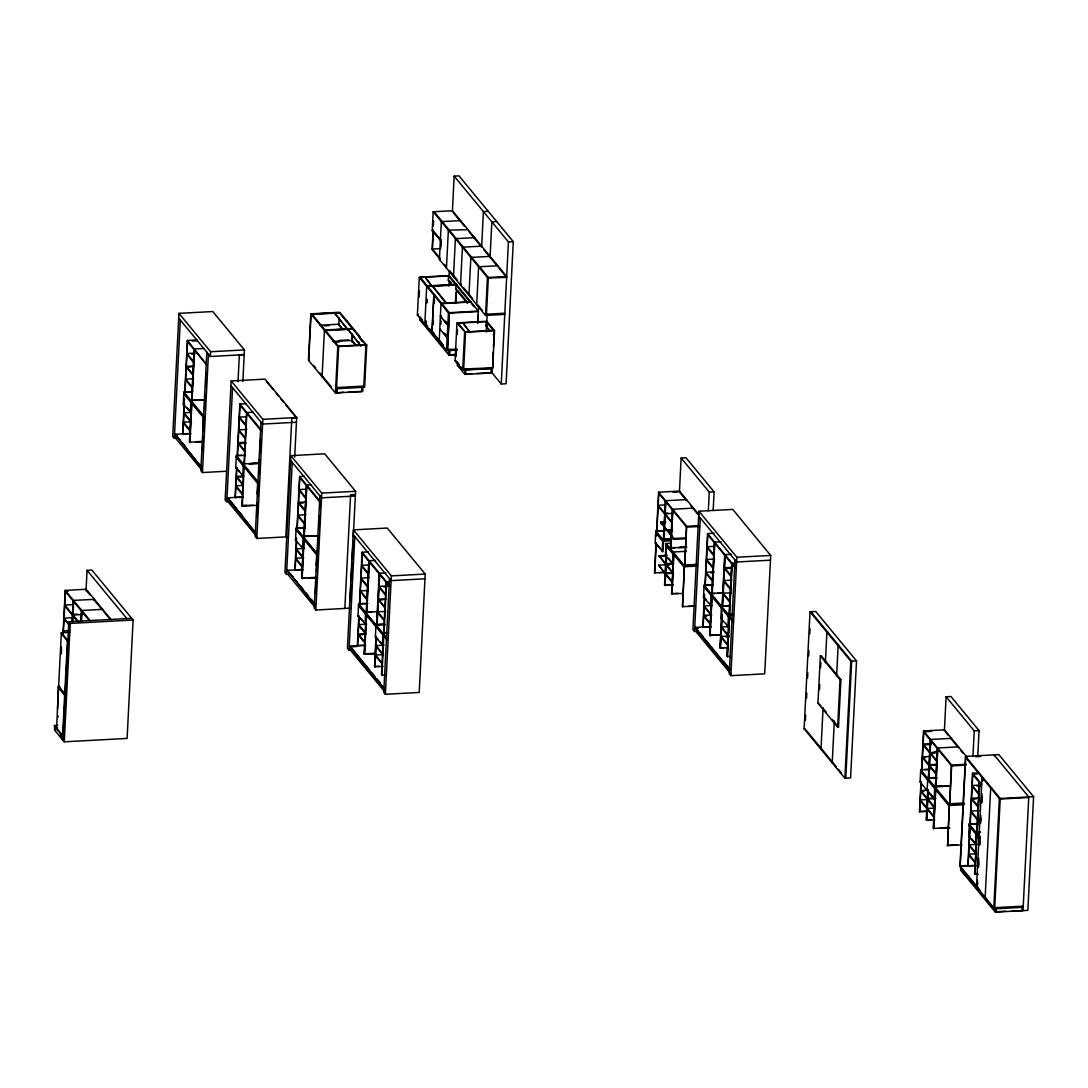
<?xml version="1.0" encoding="UTF-8"?>
<svg xmlns="http://www.w3.org/2000/svg" width="1088" height="1088" viewBox="0 0 1088 1088"><rect width="100%" height="100%" fill="white"/><g stroke="black" fill="none" stroke-linecap="round" stroke-linejoin="round"><path stroke-width="1.5" d="M57.759 725.315L54.441 725.492L54.4 726.349L62.587 736.263M54.658 726.662L54.482 729.966L62.41 739.582L67.456 640.125L61.377 632.767L69.822 632.305M54.903 726.961L54.74 730.279L55.61 730.225M58.602 686.637L61.377 632.767M61.173 653.113L61.472 647.17M58.14 716.91L58.181 716.067M61.336 653.915L61.513 650.515M63.022 633.651L65.212 590.403L86.102 589.274L111.085 619.562M63.281 633.964L65.43 591.573M62.166 739.282L62.329 735.964M131.689 618.324L68.843 621.71L62.846 740.112L64.26 741.812L127.106 738.426L133.103 620.024L91.895 570.071L87.054 570.33L86.02 590.634M64.165 725.315L64.763 713.606M65.266 703.569L65.688 695.205L64.654 695.259L58.33 687.589M66.382 681.618L66.898 671.446M67.415 661.273L68.014 649.4M64.26 741.812L70.258 623.41L68.843 621.71M72.121 621.275L73.154 600.93M72.379 621.588L73.454 600.386L94.425 599.366L94.37 600.222M73.494 601.351L73.535 600.494M72.638 621.901L73.671 601.555M80.879 621.098L81.396 610.912M81.138 621.411L81.777 610.477L102.653 609.348L102.612 610.205M81.382 621.71L81.899 611.538M94.289 600.114L94.33 599.27M242.842 381.602L244.446 349.914L212.772 311.535L178.935 313.358L172.706 436.506L174.311 438.464L180.322 320.062M175.018 434.262L201.47 467.242L175.018 434.262L188.428 433.541M202.273 470.506L175.766 438.382L175.93 435.064M176.705 435.023L176.542 438.342L175.766 438.382M176.746 435.078L176.324 438.083M187.163 407.864L191.189 412.733L183.287 404.26L183.899 392.034L192.807 391.558M184.457 398.249L182.648 433.854L190.93 433.731M197.023 339.946L187.381 340.462L184.77 391.993L191.447 391.952M182.906 434.166L184.43 404.042M185.028 392.292L187.585 341.618M190.318 412.774L190.93 400.561L204.653 399.813M190.958 411.944L189.421 442.068L202.735 441.932M204.857 400.058L191.542 400.207L194.113 349.534M189.679 442.381L191.719 402.22M191.801 400.506L194.412 348.976L204.054 348.459M189.883 442.626L191.923 402.465M192.005 400.751L194.575 350.078M206.815 352.186L200.818 470.587L202.436 472.546L226.127 471.267M202.463 450.772L202.939 437.131M203.483 430.685L203.959 417.058M204.585 408.83L205.074 395.08M205.7 386.879L206.176 373.116M202.722 451.071L202.885 447.726M203.728 430.998L203.905 427.652M204.843 409.142L205.102 404.07M205.958 387.178L206.203 382.119M202.436 472.546L208.434 354.144M244.202 354.661L210.365 356.483L210.596 351.737L178.935 313.358M294.685 457.028L296.684 417.506L265.023 379.127L231.173 380.963L225.148 500.072L226.766 502.03L232.56 387.654M227.46 497.842L255.843 533.147L227.46 497.842L243.127 496.998M256.646 536.411L228.208 501.949L228.385 498.644L229.146 498.59M238 381.874L239.374 354.77L244.202 354.511M243.63 476.299L235.729 467.826L236.341 455.6L242.039 455.301M236.626 467.31L235.09 497.42L243.386 497.298M246.255 403.689L239.822 404.029L237.211 455.559L245.494 455.437M235.348 497.733L236.871 467.609M237.47 455.858L240.04 405.185M242.76 476.34L243.372 464.127M256.782 505.417L241.876 505.634L243.399 475.524M243.739 468.819L243.902 465.474M246.554 413.1L243.998 463.774L258.903 463.542M242.325 506.192L244.161 465.786L243.277 465.922M244.446 464.331L246.854 412.556L253.286 412.202M260.984 422.117L255.19 536.493L256.809 538.451L287.259 536.806M256.632 516.419L257.312 503.037M257.652 496.346L257.815 493M257.992 489.654L258.318 482.963M258.754 474.49L259.529 459.286M259.869 452.54L260.549 439.022M256.836 516.664L257.339 506.627M258.142 490.742L258.373 486.268M259.039 473.049L259.474 464.603M260.073 452.785L260.576 442.639M257.081 516.977L257.339 511.958M259.298 473.362L259.461 469.975M260.413 451.398L260.576 448.025M256.809 538.451L262.847 419.342L231.173 380.963M285.818 536.887L291.815 418.336L296.657 418.078L285.926 405.076M353.274 536.914L355.586 491.286L324.686 453.818L290.85 455.654L284.934 572.533L286.538 574.491L292.223 462.346M287.246 570.302L314.867 604.697L287.246 570.302L301.308 569.541M301.403 546.326L303.402 548.76L295.514 540.287L296.126 528.074L305.034 527.585M296.494 538.098L294.875 569.894L303.158 569.758M304.422 476.231L299.608 476.49L296.997 528.02L305.279 527.898M295.134 570.194L296.575 541.742M297.255 528.333L299.812 477.659M336.518 388.729L363.773 387.26L365.922 345.018L338.953 312.324L310.814 313.847L308.462 360.264L335.43 392.945L362.698 391.476L362.916 387.314M302.532 548.814L303.158 536.588L316.88 535.854M303.185 547.985L301.648 578.109L316.567 577.878M318.689 536.017L303.77 536.234L306.34 485.561M303.946 538.247L301.906 578.408L305.116 578.245M304.028 536.547L306.639 485.017L311.454 484.758M302.11 578.653L304.15 538.492M304.232 536.792L306.802 486.118M319.899 495.883L314.214 608.042L315.833 610.001L349.67 608.178M315.398 592.987L316.078 579.605M316.499 571.241L317.179 557.845M317.519 551.113L318.199 537.594M318.634 529.149L319.314 515.63M319.75 507.185L320.008 502.126M315.602 593.232L316.023 584.868M316.703 571.486L317.166 562.278M317.723 551.358L318.24 541.212M318.838 529.394L319.355 519.262M319.954 507.43L320.253 501.514L299.608 476.49M315.86 593.545L316.023 590.199M316.962 571.785L317.125 568.439M317.982 551.657L318.226 546.598M319.083 529.693L319.342 524.634M320.198 507.742L320.457 502.67L299.567 477.346M315.833 610.001L321.749 493.109L290.85 455.654M335.43 392.945L337.783 346.528L310.814 313.847M339.211 317.914L338.844 325.067L342.054 328.957M336.301 392.904L338.654 346.487L311.943 314.106M352.267 329.378L352.308 328.522L325.04 329.99M351.968 340.653L352.226 335.444M352.145 342.38L352.566 334.098M344.842 608.437L350.594 494.768L355.422 494.51M358.85 345.508L358.986 341.986M389.518 578.666L383.751 692.335L385.37 694.294L419.206 692.458L425.204 574.056L387.246 528.047L353.41 529.87L347.412 648.271L349.03 650.23L352.417 650.053M350.01 601.474L350.88 584.419M351.043 581.033L351.995 562.36M352.158 558.974L353.056 541.212M349.03 650.23L354.783 536.561M349.724 646.041L384.404 688.99L349.683 646.898L349.724 646.041L365.391 645.198M359.271 337.117L366.738 345.059L364.616 387.029L363.746 387.07M365.894 624.498L357.993 616.026L358.605 603.813L367.513 603.323M358.795 617.182L357.354 645.633L365.65 645.497M368.519 551.888L362.086 552.228L359.475 603.758L367.771 603.636M357.612 645.932L359.135 615.808M359.734 604.071L362.304 553.384M365.024 624.553L365.636 612.326L372.327 611.973M375.836 653.793L364.14 653.847L365.826 620.378M368.818 561.299L366.262 611.973L385.791 611.51M366.506 612.286L369.118 560.755L375.55 560.402M364.589 654.391L366.629 614.23M366.765 612.598L369.335 561.925M380.242 641.893L383.262 645.551L375.36 637.078L375.972 624.852L384.88 624.376M376.04 636.303L374.517 666.427L383.003 666.55M385.125 624.675L376.638 624.566L379.209 573.893M376.244 636.548L374.721 666.672L379.549 666.414M376.842 624.811L379.454 573.281L385.886 572.927M374.979 666.985L376.502 636.861M377.101 625.11L379.671 574.437M382.391 645.592L383.003 633.379L387.083 633.162M383.275 639.744L381.494 674.886L385.166 675.267M387.287 633.406L383.615 633.026L386.186 582.352M381.956 675.444L383.792 635.038M384.078 633.57L386.485 581.794L389.694 581.631M385.37 694.294L391.367 575.892L353.41 529.87M443.836 332.887L448.038 337.987L447.413 350.35L446.542 350.404L417.384 315.098L419.288 277.399L420.158 277.358M418.2 315.153L418.241 314.296M419.166 297.024L419.438 290.659M456.198 354.756L448.95 355.137L419.71 319.695L419.859 316.594M424.837 324.129L426.659 286.334L456.579 284.634M427.285 286.742L427.326 285.886L456.334 284.322M426.7 302.682L426.863 299.404M426.727 303.076L426.945 299.499M427.312 325.638L427.162 328.726L428.033 328.685M434.112 231.88L441.238 240.53L432.222 230.697L433.174 211.752L452.418 210.718L506.695 276.502L487.451 277.535L433.174 211.752M433.133 229.799L432.126 249.587L440.286 259.474L439.416 259.529L441.334 221.639L460.578 220.592L460.537 221.449M433.337 225.91L433.568 221.177M434.003 212.554L434.044 211.698L488.322 277.494L486.404 315.384M433.296 231.812L432.426 249.043L440.776 248.594M432.004 332.833L433.922 295.134L434.778 295.079M433.201 324.482L433.378 321.205M434.37 303.28L434.452 299.894M440.708 245.779L440.953 241.074M440.912 247.112L441.198 241.359L433.051 231.499M442.163 222.442L442.204 221.585M439.185 341.469L441.007 303.715L470.927 302.015L470.886 302.872M441.619 304.123L441.674 303.266L470.669 301.702M440.042 340.707L443.197 345.44M440.871 324.224L441.048 320.919M441.918 303.579L442.136 304.735M441.66 343.019L441.497 346.106L442.367 346.066M446.447 268.042L448.365 230.153L467.31 229.663M449.194 230.969L449.235 230.112M452.268 285.029L448.297 280.214L448.514 275.958L455.464 284.376M449.031 277.63L449.371 270.858M452.377 211.657L454.172 176.134L459 175.875L513.278 241.658L506.083 383.751L501.242 384.01L490.878 371.443M448.868 286.035L449.126 280.962M446.542 350.404L447.168 338.042L439.824 328.821M441.32 316.418L440.45 316.458L447.807 325.394L447.182 337.756L448.052 337.715L448.678 325.353L445.522 321.518M448.446 312.746L478.38 311.046L449.126 275.604L420.131 277.168L449.317 312.705L448.691 325.067L447.821 325.108L448.446 312.746L419.288 277.399M449.371 312.61L447.454 350.594L457.123 350.078M448.95 355.137L449.194 350.499M456.226 239.482L456.266 238.626M467.459 303.443L455.75 289.245L455.967 284.988L469.798 301.757M455.396 302.886L455.899 292.767M455.641 303.198L456.158 293.066M455.899 303.498L456.579 290.006M456.974 323.082L465.487 332.302L457.803 322.837L486.812 321.273L494.55 330.643L492.619 368.628L462.713 370.042L455.07 360.781L456.974 323.082L457.844 323.027M456.103 356.592L456.443 349.846M457.205 334.655L457.518 329.582M458.021 323.993L458.062 323.15L487.07 321.586L486.554 331.704M461.421 284.186L460.51 285.083L462.427 247.194L481.658 246.16M478.706 369.022L492.347 368.288L492.102 372.926L464.848 374.394L457.395 365.364L457.545 362.277M462.713 370.042L464.617 332.343M465.242 332.751L465.283 331.908L494.292 330.344L493.435 347.222M464.848 374.394L465.079 369.757L472.328 369.362M471.689 258.237L471.73 257.38M474.586 238.49L474.64 237.646L455.396 238.68L453.478 276.57L454.349 276.515M476.68 304.694L478.598 266.805L497.828 265.758L498.046 266.927M477.496 323.136L477.918 314.894M477.754 323.231L478.611 306.313M481.617 247.112L483.412 211.589L488.254 211.33M504.778 314.391L485.534 315.425L487.451 277.535M490.103 330.888L485.982 325.883L486.2 321.626L493.422 330.385M486.282 331.758L486.554 326.332M486.798 321.613L487.138 314.84M490.049 257.339L491.858 221.816L496.686 221.558M491.477 368.342L491.232 372.98L476.626 373.442M493.177 352.281L492.66 367.771L463.406 369.036M501.242 384.01L508.436 241.93L454.172 176.134M664.659 530.509L655.751 530.998L655.139 543.211L663.041 551.684L663.558 541.266L655.656 532.794L656.526 532.753M656.023 542.694L654.5 572.818L664.401 572.601M656.363 536.003L656.54 532.658M698.931 514.678L679.47 491.082L658.58 492.211L656.622 530.944L664.904 530.822M654.758 573.118L656.282 542.994M656.88 531.257L658.798 493.367M666.672 564.726L658.634 565.162L665.122 573.92M665.598 564.495L659.11 555.737L667.148 555.302M672.126 530.563L667.298 530.822L660.783 522.906L660.824 522.063L665.638 521.805M662.17 551.738L662.782 539.512L655.751 530.998M665.326 501.269L663.394 539.158L671.935 539.349M663.653 539.471L665.611 500.725L686.501 499.596L686.46 500.453M663.911 539.77L665.829 501.881M668.318 558.09L673.336 564.182L665.434 555.71L666.06 543.483L671.078 543.211M673.091 585.181L664.55 585.004L666.427 548.189M667.298 530.822L660.824 522.063M666.414 553.506L664.809 585.303L672.846 584.868M665.067 585.616L666.509 557.165M685.576 538.737L674.329 539.335L667.801 531.434L667.855 530.577L671.065 530.414M669.732 549.739L669.814 548.039L674.832 547.767M672.357 509.796L670.426 547.686L685.399 547.522M670.684 547.985L672.642 509.252L693.532 508.123L693.491 508.98M670.942 548.298L672.86 510.408M672.466 564.223L673.091 552.01L686.474 551.29M673.118 563.394L671.582 593.518L683.332 593.531M674.329 539.335L667.855 530.577M672.098 594.13L673.622 553.357M713.157 510.503L714.095 491.844L685.984 457.762L681.142 458.021L679.429 491.953L686.705 500.766M697.503 566.046L683.781 566.78L683.876 565.08L666.06 543.483M686.406 526.837L684.746 565.039L686.705 526.293L658.58 492.211M682.625 606.9L684.406 566.426L682.366 606.587L695.477 606.206M735.012 560.034L729.246 673.703L730.864 675.662L764.701 673.839L770.698 555.438L732.741 509.415L698.904 511.238L692.906 629.653L694.525 631.611L700.278 517.942M729.898 670.358L695.178 628.266L695.218 627.409L710.886 626.566M709.376 603.446L711.389 605.88L703.487 597.394L704.113 585.181L711.402 584.786M708.315 510.775L709.267 492.102L681.142 458.021M704.507 594.374L702.862 627.001L711.144 626.878M714.014 533.256L707.581 533.61L704.983 585.14L713.266 585.004M703.106 627.314L704.63 597.19M705.228 585.439L707.798 534.766M710.518 605.921L711.13 593.708L715.224 593.477M721.33 635.161L709.634 635.215L711.158 605.091M714.326 542.667L711.756 593.354L731.299 592.892M711.919 595.354L709.879 635.528L721.126 634.916M712.001 593.654L714.612 542.123L721.045 541.783M710.083 635.773L712.123 595.612M712.205 593.898L714.775 543.225M726.743 624.485L728.756 626.919L720.854 618.446L721.466 606.234L730.374 605.744M721.888 610.994L720.011 647.809L728.511 647.918M730.619 606.057L722.133 605.934L724.703 555.261M721.915 614.584L720.215 648.054L723.438 647.877M722.337 606.179L724.948 554.649L731.381 554.309M720.474 648.353L721.915 619.902M722.595 606.492L725.166 555.818M727.886 626.974L728.498 614.747L733.516 614.475M728.525 626.144L727.002 656.268L730.66 656.649M732.782 614.774L729.123 614.394L731.68 563.72M727.246 656.567L729.286 616.406L728.416 616.556M729.368 614.706L731.979 563.176L735.189 562.999M727.45 656.812L729.49 616.651M729.572 614.951L732.142 564.278M730.864 675.662L736.862 557.26L698.904 511.238M804.114 728.824L810.03 611.782L815.742 611.483L856.514 660.906L850.585 777.934L844.886 778.246L804.114 728.824L804.984 728.77L836.25 766.673M805.406 720.297L805.664 715.197M806.521 698.238L806.779 693.151M807.554 677.892L807.813 672.806M808.67 655.833L808.928 650.746M809.785 633.787L810.043 628.701M817.958 703.215L820.366 655.86L821.222 655.806L840.915 679.674L838.508 727.029L837.638 727.083L817.958 703.215L820.896 705.677M819.509 689.642L819.767 684.57M820.624 667.651L820.882 662.578M823.099 707.472L820.978 749.265L821.848 749.224M825.357 662.769L826.907 632.237L827.778 632.196M834.333 721.086L832.211 762.892L833.082 762.838M836.59 676.382L838.141 645.85L839.011 645.81M837.638 727.083L840.045 679.714L820.366 655.86M844.886 778.246L850.816 661.218L810.03 611.782M845.757 778.192L851.686 661.164L810.9 611.742M936.646 777.784L927.751 778.26L927.126 790.486L935.027 798.959L934.157 799L920.094 781.959L920.72 769.746L948.831 803.828L948.75 805.528L964.077 804.712M927.751 811.43L919.469 811.566L920.992 781.442M967.15 757.357L944.438 729.83L923.549 730.959L921.59 769.692L929.873 769.57M919.714 811.866L921.155 783.414M921.835 770.005L923.753 732.115M927.765 789.657L926.242 819.781L934.782 819.958M936.904 778.083L928.363 777.906L930.281 740.017M928.023 789.956L926.5 820.08L931.314 819.822M928.622 778.219L930.58 739.473L951.456 738.344L951.415 739.201M926.745 820.393L928.268 790.269M928.866 778.518L930.784 740.629M934.157 799L934.782 786.787L948.491 786.039M934.878 796.498L933.273 828.294L949.838 828.05M950.354 786.27L935.394 786.434L937.312 748.544M933.531 828.607L935.558 788.446L934.687 788.582M935.653 786.733L937.611 748L958.487 746.871L958.446 747.728M933.776 828.906L935.816 788.746M935.898 787.046L937.815 749.156M944.384 730.701L946.111 696.769L950.939 696.51L979.064 730.592L977.772 756.038M947.58 845.648L949.362 805.174L947.58 845.648L962.037 844.873M951.374 765.585L949.702 803.774L951.674 765.041L923.549 730.959M965.518 756.405L959.929 866.755L994.65 908.847L1000.239 798.497L965.518 756.405L998.866 754.61L1033.6 796.702L1027.847 910.37L995.357 912.125L960.622 870.019L960.799 866.714L961.67 866.66M965.722 757.561L960.228 866.211L973.638 865.49M978.017 823.494L969.109 823.983L969.027 825.683L980.043 839.038M971.557 838.807L976.398 844.669L968.742 836.509L969.272 826.091L970.142 826.037M972.944 756.296L974.222 730.85L946.111 696.769M969.898 825.642L967.858 865.803L976.14 865.667M978.969 772.915L972.55 773.255L969.979 823.929L978.262 823.806M968.116 866.102L969.979 829.287M970.238 824.242L972.754 774.411M975.528 844.723L976.14 832.497L980.22 832.279M976.249 842.221L974.644 874.018L978.302 874.398M980.424 832.524L976.752 832.143L979.282 782.326M974.889 874.317L976.929 834.156L976.045 834.306M977.01 832.456L979.581 781.782M975.093 874.562L976.67 833.857M977.214 832.701L979.744 782.87M1023.182 907.31L993.779 908.902L976.453 887.794L982.029 777.634L982.899 777.58L982.736 780.966M977.201 886.802L977.554 880.002M978.234 866.429L978.67 857.942M979.363 844.356L979.785 835.87M980.478 822.283L980.818 815.497M981.512 801.924L981.934 793.424M977.582 882.654L977.323 887.74L976.453 887.794M978.357 867.408L978.697 860.622M979.472 845.376L979.73 840.29M980.587 823.344L980.846 818.258M981.621 802.998L981.961 796.226M978.493 866.728L978.67 863.342M979.608 844.669L979.785 841.269M981.757 802.223L981.934 798.823M993.997 755.725L994.038 754.868L1028.772 796.96L1023.006 910.629M993.779 908.902L999.369 798.551L965.478 757.262M995.357 912.125L995.52 908.806M432.222 230.697L433.092 230.642M508.436 241.93L513.278 241.658M490.103 256.387L470.859 257.421L468.942 295.31L469.812 295.27M449.385 275.903L420.376 277.467L422.321 280.731M448.297 280.214L451.153 282.567M426.741 286.43L427.611 286.389M427.829 286.498L456.838 284.934M455.75 289.245L456.62 289.204M434.697 294.984L433.826 295.025L431.922 332.724L432.874 332.778M441.089 303.824L441.959 303.77M312.188 314.418L339.456 312.936M417.384 315.098L418.254 315.058M345.889 320.729L346.759 320.688M441.334 316.132L440.463 316.186L447.821 325.108M419.71 319.695L420.58 319.641M319.641 325.258L338.885 324.21L343.169 329.406M324.414 325.842L329.215 325.584M424.755 324.034L425.707 324.088L425.789 320.702L425.653 324.183L427.706 326.658M353.437 328.78L324.428 330.344L322.075 376.761L322.946 376.706M325.557 330.602L352.811 329.134M447.807 325.394L448.678 325.353M192.154 341.047L196.982 340.789M485.982 325.883L486.853 325.842M359.244 336.926L360.114 336.872L340.082 312.582L311.073 314.146L308.72 360.563L309.59 360.522M494.55 330.643L465.542 332.207L463.624 370.192L460.714 366.683M338.912 340.49L348.527 339.959M332.996 341.442L352.24 340.408L356.524 345.603M334.56 342.203L339.374 341.945M493.204 334.655L494.074 334.601M447.168 338.042L448.038 337.987M210.596 351.737L244.446 349.914M193.406 353.206L186.986 353.559L193.514 361.461M191.76 354.144L194.97 353.967M338.395 346.174L365.663 344.706M337.783 346.528L366.738 345.059M439.09 341.414L440.042 341.428M457.164 349.221L447.236 349.438M194.371 365.908L186.334 366.343L192.862 374.245M191.121 366.928L186.293 367.2L192.821 375.102M449.575 354.783L455.954 354.443M455.07 360.781L458.796 364.208M193.718 378.692L185.694 379.127L192.209 387.042M457.395 365.364L458.51 365.622M471.838 373.701L465.705 374.354L465.691 369.403M183.804 393.842L184.674 393.788M191.542 400.207L197.975 399.854M343.495 392.197L337.171 392.85L337.13 388.375M348.432 391.925L361.828 391.53L361.787 387.056M190.835 402.356L191.706 402.315M183.287 404.26L184.158 404.206M190.414 412.461L183.981 412.801L190.509 420.716M203.279 417.438L204.15 417.398M245.861 416.772L239.428 417.126L245.956 425.027M191.542 421.79L183.505 422.226L190.033 430.141M262.847 419.342L296.684 417.506M296.439 422.253L262.602 424.075L230.942 385.696M203.619 427.815L202.749 427.856L203.374 415.643L183.899 392.034M246.813 429.474L238.789 429.91L245.303 437.825M195.854 441.728L202.273 441.374M196.112 442.027L202.531 441.687M244.555 442.354L238.136 442.694L244.664 450.609M246.119 443.115L238.095 443.55L244.61 451.452M250.417 463.42L260.059 462.903M249.07 463.814L260.114 463.23M235.729 467.826L239.605 471.43M242.855 476.027L236.422 476.367L242.95 484.282M242.814 476.884L236.382 477.224L242.91 485.139M258.522 483.303L257.652 483.344L236.259 457.314M242.379 485.452L235.946 485.792L242.474 493.707M305.633 489.246L299.214 489.586L305.742 497.502M257.992 493.721L257.122 493.762L257.747 481.549L236.341 455.6M321.749 493.109L355.586 491.286M228.208 501.949L228.983 501.908M355.354 496.019L321.518 497.842L290.605 460.387M306.598 501.949L298.561 502.37L305.089 510.286M241.876 505.634L246.69 505.376M242.121 505.947L253.368 505.335M303.348 502.969L298.52 503.227L305.048 511.142M672.996 492.279L677.824 492.021M709.267 492.102L714.095 491.844M305.946 514.733L297.922 515.168L304.436 523.07M664.618 504.954L658.186 505.294L664.714 513.21L667.923 513.033M296.031 529.87L296.902 529.829M673.254 513.386L665.217 513.822L671.745 521.723M303.77 536.234L311.807 535.799M303.062 538.397L303.933 538.342M295.514 540.287L296.385 540.246M660.783 522.906L665.598 522.648M686.705 526.293L699.557 525.599M699.516 526.456L686.664 527.15L658.539 493.054M304.246 548.406L296.208 548.842L302.736 556.743M667.338 529.965L672.166 529.706M667.801 531.434L672.629 531.175M316.676 554.894L317.546 554.839M303.77 557.831L295.732 558.266L302.26 566.168M674.37 538.492L685.617 537.88M662.782 539.512L671.146 539.063M671.106 539.92L662.742 540.369L655.71 531.842M671.065 540.763L662.701 541.226L655.67 532.698M317.016 565.257L316.146 565.311L316.771 553.085L296.126 528.074M680.068 547.169L686.501 546.815M678.722 547.563L686.746 547.128M369.73 564.89L361.692 565.325L368.22 573.24M713.619 546.353L707.186 546.693L713.714 554.608M665.434 555.71L666.305 555.655M659.07 556.58L665.502 556.24M308.081 577.755L316.105 577.32M308.339 578.068L316.363 577.633M68.381 591.083L65.171 591.26L89.094 620.269M391.367 575.892L425.204 574.056M736.862 557.26L770.698 555.438M369.077 577.674L361.053 578.109L367.567 586.024M714.571 559.055L706.547 559.49L713.062 567.392M667.243 563.557L673.676 563.203M672.574 563.91L666.142 564.25L672.67 572.166M669.31 564.93L666.101 565.107L672.629 573.009M424.973 578.802L391.136 580.625L353.165 534.602M770.467 560.17L736.63 561.993L698.659 515.984M683.876 565.08L697.598 564.346M697.218 565.216L683.835 565.937L666.019 544.34M387.097 585.942L379.059 586.378L385.587 594.279M730.986 567.406L724.554 567.746L731.082 575.661M383.833 586.962L387.042 586.799M730.932 568.249L724.513 568.602L731.041 576.504M659.328 572.56L664.142 572.302M72.814 604.642L64.79 605.064L72.515 614.434L77.33 614.176M669.977 572.805L665.162 573.063L658.634 565.162M673.703 573.24L665.666 573.675L672.194 581.59M368.438 590.471L360.4 590.906L366.928 598.808M713.932 571.839L705.894 572.274L712.422 580.176M710.668 572.873L713.891 572.696M82.62 614.489L72.978 615.006L78.771 622.023M386.444 598.726L378.406 599.162L384.934 607.063M731.938 580.108L723.914 580.53L730.429 588.445M383.194 599.76L378.366 600.018L384.894 607.92M664.55 585.004L667.774 584.827M72.107 617.753L64.083 618.188L68.911 624.036M359.394 605.554L358.523 605.608L387.056 640.098M704.018 586.976L704.888 586.935M70.258 623.41L133.103 620.024M678.259 593.477L671.84 593.83L673.88 553.67L672.996 553.806L665.965 545.292M718.175 593.001L723.003 592.742M717.835 593.341L723.248 593.055M365.554 614.135L366.425 614.081L364.385 654.146L375.632 653.548M711.049 595.503L711.919 595.449M63.43 630.972L69.85 630.632M357.993 616.026L362.875 620.854M703.487 597.394L706.37 599.787M62.37 633.556L61.336 633.61L67.415 640.982L68.435 640.927M688.799 606.247L695.218 605.907M366.724 624.145L358.7 624.58L365.214 632.482M712.218 605.513L704.194 605.948L710.709 613.85M376.638 624.566L384.676 624.131M722.133 605.934L730.17 605.499M375.877 626.661L376.747 626.606M721.385 608.029L722.255 607.988M366.248 633.57L358.21 634.005L364.738 641.906M711.742 614.938L703.718 615.373L710.233 623.274M383.615 633.026L386.838 632.849M729.123 614.394L732.333 614.217M362.998 634.59L358.17 634.848L364.698 642.763M706.887 616.053L703.664 616.23L710.192 624.131M382.908 635.174L383.778 635.134M375.36 637.078L378.23 639.458M720.854 618.446L721.725 618.406M349.683 646.898L356.388 646.53M695.178 628.266L698.523 628.089M384.091 645.184L376.054 645.619L382.582 653.534M729.586 626.566L721.548 627.001L728.076 634.902M364.14 653.847L373.769 653.317M709.634 635.215L716.054 634.875M383.615 654.609L375.578 655.044L382.106 662.959M729.11 635.99L721.072 636.426L727.6 644.327M725.859 637.01L729.069 636.834M58.67 686.188L59.704 686.134M59.622 687.834L58.589 687.888L56.549 728.049L57.582 727.994M65.783 693.491L64.75 693.546L58.426 685.875L57.528 708.914M850.816 661.218L856.514 660.906M840.045 679.714L840.915 679.674M63.662 735.366L62.628 735.42L54.441 725.492M925.113 731.721L931.532 731.367M974.222 730.85L979.064 730.592M931.192 743.621L923.154 744.042L929.682 751.958M931.138 744.464L923.114 744.899L929.642 752.814M934.497 751.699L937.706 751.522M936.605 752.216L930.186 752.57L936.714 760.471M934.959 753.168L930.145 753.426L936.659 761.328M928.934 756.486L922.502 756.84L929.03 764.742L937.067 764.306M925.67 757.52L922.461 757.683L928.989 765.598M975.542 756.718L980.574 756.446M937.57 764.918L929.533 765.354L936.061 773.269M951.674 765.041L966.13 764.266M966.09 765.109L951.619 765.898L923.508 731.802M924.8 769.515L929.614 769.257M921.495 771.501L920.625 771.542L948.75 805.528M977.323 773.854L972.509 774.112L981.526 785.046M928.363 777.906L936.401 777.471M927.656 780.069L928.526 780.014M920.094 781.959L920.965 781.918M935.394 786.434L941.814 786.08M980.234 785.06L972.196 785.495L978.724 793.41M976.97 786.094L980.179 785.917M927.221 790.16L920.802 790.514L927.33 798.415L933.749 798.075M923.97 791.194L920.761 791.357L927.275 799.272M991.562 787.97L990.692 788.025L985.102 898.375L985.973 898.334L985.075 898.253M990.665 788.079L991.535 788.038M935.857 798.592L927.833 799.027L934.361 806.942M926.745 799.585L920.326 799.938L926.854 807.84M977.976 797.939L971.543 798.279L978.071 806.194M976.33 798.878L971.502 799.136L978.03 807.051M999.369 798.551L1033.6 796.702M948.831 803.828L964.158 802.998M963.859 803.869L948.79 804.685L920.679 770.59M935.381 808.017L927.357 808.452L933.871 816.367M919.469 811.566L927.493 811.131M978.928 810.642L970.904 811.077L977.418 818.978M941.31 827.859L947.73 827.519M939.95 828.254L947.988 827.832M976.752 832.143L979.975 831.98M968.742 836.509L969.87 836.767M947.335 845.335L956.978 844.818M977.228 844.315L969.19 844.75L975.718 852.652M976.752 853.74L968.714 854.175L975.242 862.077M966.674 865.545L959.97 865.898L979.962 890.147M960.622 870.019L967.817 877.635M995.969 911.771L1005.693 911.241M1012.166 910.887L1022.135 910.683L1022.054 907.052M1028.473 797.504L999.954 799.041M945.39 731.898L948.41 735.556M951.17 738.888L957.44 746.504M960.609 750.339L962.771 752.964M972.55 773.255L981.566 784.19M972.155 786.352L978.683 794.254M970.863 811.92L977.378 819.835M929.492 766.21L936.02 774.112M969.109 823.983L980.125 837.325M969.068 824.826L980.084 838.182M453.397 212.799L464.549 226.318M468.561 231.186L481.875 247.316M483.725 249.574L496.822 265.445M498.78 267.811L506.654 277.345L488.022 278.038M1022.965 906.154L994.446 907.691M690.472 505.322L697.816 514.216M969.15 845.594L975.678 853.509M927.792 799.884L934.306 807.786M707.581 533.61L735.08 566.93M707.54 534.453L735.039 567.786M968.674 855.018L975.202 862.934M920.285 800.782L926.799 808.697M927.316 809.309L933.83 817.21M707.146 547.55L713.674 555.465M996.146 908.453L996.227 912.07L984.654 898.035M504.56 313.222L486.186 314.214M706.506 560.334L713.021 568.249M723.86 581.386L730.388 589.288M969.911 880.178L973.08 884.014M658.145 506.151L664.673 514.066M665.176 514.678L671.704 522.58M824.01 709.458L826.078 711.96M832.293 719.494L838.508 727.029M723.262 593.327L729.79 601.229M705.854 573.131L712.382 581.033M723.221 594.17L729.735 602.086M432.167 248.744L440.327 258.631M444.298 264.343L446.311 266.778M449.33 270.436L457.354 280.174M463.488 287.599L472.709 298.778M477.55 304.64L482.46 310.61M439.416 259.529L485.534 315.425M704.113 585.181L732.632 619.766M471.947 304.164L474.082 306.734M478.081 311.59L449.072 313.154M704.058 586.038L732.591 620.609M704.018 586.881L732.55 621.466M457.681 290.496L466.194 300.805M665.978 545.197L683.781 566.78M656.01 543.17L660.022 548.039M704.154 606.805L710.668 614.706M721.507 627.844L728.035 635.759M838.358 769.243L841.527 773.078M659.11 555.737L665.638 563.638M446.502 303.008L432.67 286.239L444.326 301.281M721.031 637.269L727.559 645.184M665.625 574.532L672.153 582.434M446.134 309.59L448.27 312.174M445.536 321.232L448.691 325.067M695.83 627.966L697.966 630.55M700.101 633.121L703.283 636.997M706.479 640.873L708.614 643.457M723.534 661.531L729.912 669.283M695.218 627.409L729.939 669.514M696.782 631.543L695.667 631.285L730.81 673.88M706.126 642.845L728.484 669.963M444.897 333.88L448.052 337.715M449.806 350.146L449.82 355.096L447.698 352.512M431.841 330.779L433.894 333.254M420.362 317.601L422.457 320.158M429.76 328.998L438.954 340.136M441.102 342.706L443.21 345.25M420.335 317.723L422.457 320.307M429.746 329.147L438.967 340.326M455.886 360.822L458.782 364.33M421.641 320.933L424.837 324.809M427.774 328.372L430.073 331.16M434.18 336.124L445.563 349.928M360.264 339.075L362.413 341.673M347.48 328.78L334.628 313.208L347.426 329.637M352.199 341.251L354.348 343.849M363.569 386.104L336.301 387.573M313.698 365.5L315.751 367.989M319.858 372.98L331.16 386.675M266.601 381.657L273.047 389.463M276.257 393.366L278.406 395.964M280.554 398.575L283.778 402.478M178.704 318.104L210.365 356.483M187.381 340.462L206.815 364.915L187.34 341.319M239.822 404.029L261.229 429.964M362.086 552.228L389.586 585.562M239.782 404.886L261.174 430.821M362.046 553.085L389.545 586.405M186.946 354.402L193.474 362.318M239.387 417.982L245.915 425.884M299.173 490.443L305.687 498.345M361.651 566.182L368.179 574.083M379.018 587.221L385.546 595.136M238.734 430.766L245.262 438.668M360.998 578.966L367.526 586.867M377.767 611.946L384.282 619.861M185.654 379.984L192.168 387.886M297.881 516.011L304.395 523.926M360.359 591.75L366.887 599.665M377.726 612.802L384.241 620.704M358.605 603.813L387.138 638.384M183.858 392.89L203.334 416.486M236.3 456.457L257.706 482.392M296.086 528.918L316.73 553.942M358.564 604.656L387.097 639.241M183.818 393.747L203.293 417.343M296.045 529.774L316.676 554.798M183.94 413.658L190.468 421.559M296.167 549.685L302.695 557.6M358.646 625.423L365.174 633.338M376.013 646.476L382.541 654.378M183.464 423.082L189.992 430.984M235.906 486.649L242.434 494.564M295.691 559.11L302.219 567.025M375.537 655.901L382.065 663.802M176.99 436.356L180.173 440.205M182.294 442.775L185.477 446.638M228.385 498.644L236.803 508.844M238.911 511.401L242.066 515.236M289.993 573.458L293.216 577.347M295.365 579.945L297.5 582.556M300.723 586.446L302.872 589.043M306.082 592.946L308.23 595.544M311.44 599.447L313.589 602.045M350.336 646.585L369.512 669.827M371.634 672.411L374.83 676.287M376.965 678.871L380.161 682.747M187.136 451.194L201.987 469.186M228.779 501.65L231.091 504.465M233.199 507.022L235.307 509.565M243.726 519.778L256.36 535.092M288.81 574.423L287.681 574.165L314.5 606.669M304.64 593.613L315.37 606.614M351.043 649.862L353.165 652.446M355.3 655.017L358.496 658.893M360.631 661.477L363.827 665.353M365.949 667.937L368.084 670.521M350.173 649.903L384.254 691.22M87.054 570.33L126.861 618.582M86.047 590.131L90.209 595.177M94.03 599.801L109.983 619.14M65.212 590.403L90.195 620.69M64.75 605.921L72.474 615.291M72.937 615.862L77.765 621.71M64.029 619.045L68.857 624.893M58.371 686.732L64.709 694.402M59.854 735.379L63.036 739.228M347.983 329.392L360.794 345.821L347.983 329.392M425.218 277.209L432.113 286.484L425.218 277.209M462.89 322.878L470.084 332.493L462.89 322.878"/></g></svg>
